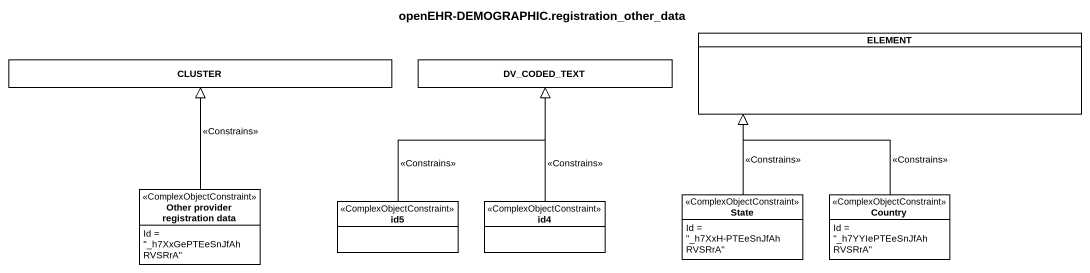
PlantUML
@startuml
title openEHR-DEMOGRAPHIC.registration_other_data
hide circle
hide empty members
class ELEMENT
class CLUSTER
class DV_CODED_TEXT
class "Other provider registration data" as Other_provider_registration <<ComplexObjectConstraint>> {
  Id = "_h7XxGePTEeSnJfAhRVSRrA"
}
class "State" as State_ <<ComplexObjectConstraint>> {
  Id = "_h7XxH-PTEeSnJfAhRVSRrA"
}
class Country <<ComplexObjectConstraint>> {
  Id = "_h7YYIePTEeSnJfAhRVSRrA"
}
class id5 <<ComplexObjectConstraint>>
class id4 <<ComplexObjectConstraint>>
Other_provider_registration -up-|> CLUSTER : <<Constrains>>
State_ -up-|> ELEMENT : <<Constrains>>
Country -up-|> ELEMENT : <<Constrains>>
id5 -up-|> DV_CODED_TEXT : <<Constrains>>
id4 -up-|> DV_CODED_TEXT : <<Constrains>>
@enduml
